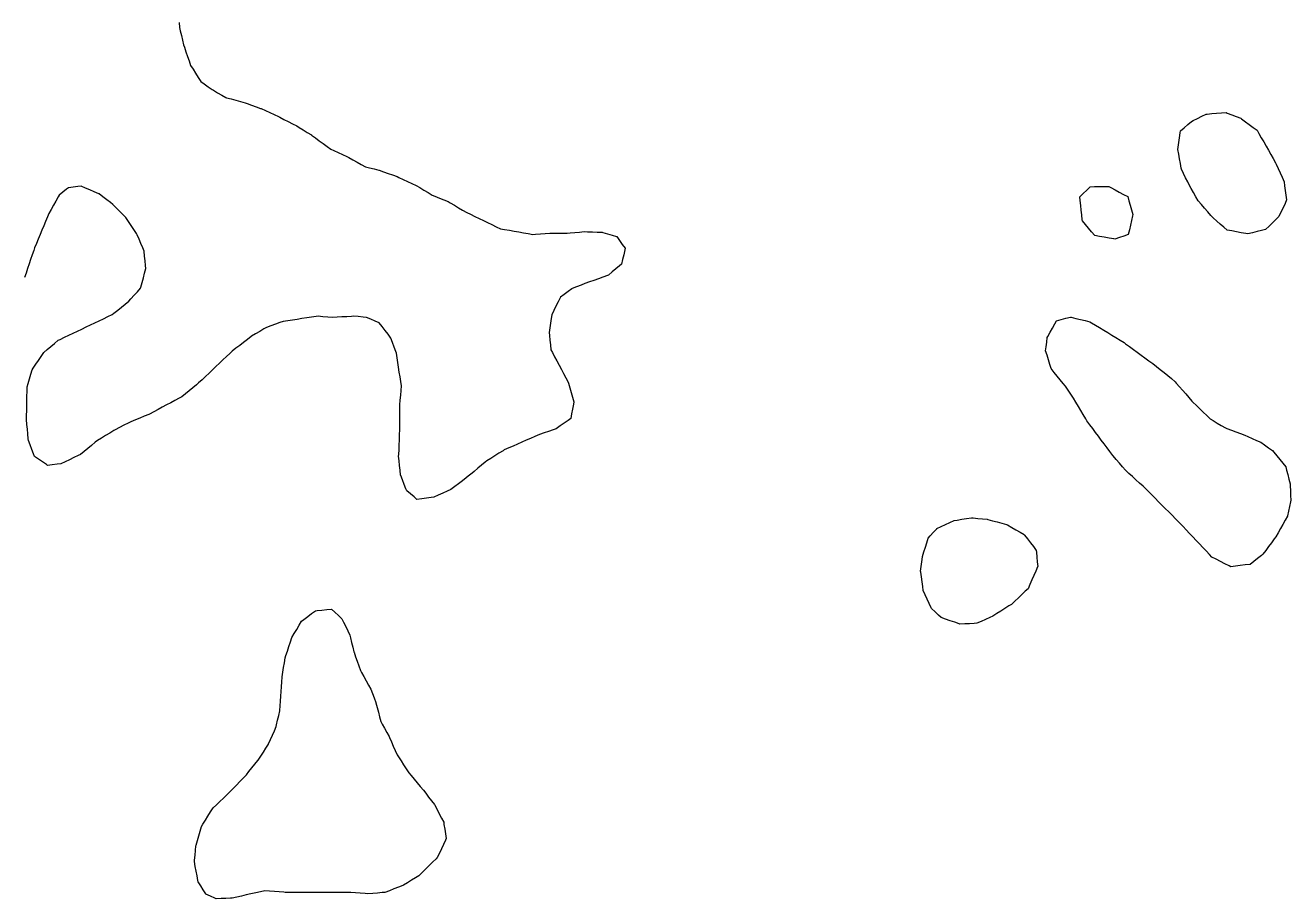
# Model space of a CAD drawing. Header units: millimetres. Extents: x 230 to 3347, y 514 to 5196.
# Drawn here: x 1375.1 to 1639.2, y 3931.7 to 4113.9 of the extents above; entities that cross this region are included whole.
import ezdxf

# ---------------------------------------------------------------- set-up
doc = ezdxf.new("R2010")
doc.units = ezdxf.units.MM
for name, color, linetype in [('ALL_HOLES', 1, 'Continuous'), ('OUTLINE_ISLAND_01_HOLE_263', 1, 'Continuous'), ('OUTLINE_ISLAND_01_HOLE_265', 1, 'Continuous'), ('OUTLINE_ISLAND_01_HOLE_270', 1, 'Continuous'), ('OUTLINE_ISLAND_01_HOLE_273', 1, 'Continuous'), ('OUTLINE_ISLAND_01_HOLE_275', 1, 'Continuous'), ('OUTLINE_ISLAND_01_HOLE_280', 1, 'Continuous')]:
    doc.layers.add(name, color=color, linetype=linetype)

msp = doc.modelspace()

# ---------------------------------------------------------------- linework, layer by layer
at = {"layer": 'ALL_HOLES'}
msp.add_lwpolyline([(1407.2339, 4114.4576), (1407.2383, 4113.4576), (1407.4178, 4112.7262), (1407.6562, 4111.755), (1407.8946, 4110.7839), (1408.133, 4109.8127), (1408.2994, 4109.319), (1408.6186, 4108.3713), (1408.9378, 4107.4236), (1409.257, 4106.4759), (1409.5763, 4105.5282), (1410.0937, 4104.7272), (1410.6363, 4103.8872), (1411.1789, 4103.0472), (1411.7215, 4102.2072), (1412.4531, 4101.6794), (1413.2641, 4101.0944), (1414.0752, 4100.5094), (1414.3483, 4100.3507), (1415.2129, 4099.8482), (1416.0774, 4099.3456), (1416.942, 4098.8431), (1417.1127, 4098.7963), (1418.0772, 4098.5321), (1419.0416, 4098.2679), (1420.0061, 4098.0036), (1420.9706, 4097.7394), (1421.3778, 4097.5901), (1422.3167, 4097.2459), (1423.2556, 4096.9017), (1424.1945, 4096.5575), (1424.281, 4096.5181), (1425.1912, 4096.1041), (1426.1015, 4095.69), (1427.0117, 4095.2759), (1427.922, 4094.8618), (1428.1768, 4094.731), (1429.0665, 4094.2745), (1429.9562, 4093.8179), (1430.8459, 4093.3614), (1431.7356, 4092.9048), (1432.241, 4092.5969), (1433.0951, 4092.0767), (1433.9491, 4091.5565), (1434.8031, 4091.0363), (1434.8325, 4091.0147), (1435.639, 4090.4236), (1436.4456, 4089.8324), (1437.2521, 4089.2412), (1438.0587, 4088.65), (1438.8652, 4088.0589), (1439.4509, 4087.7944), (1440.3623, 4087.3828), (1441.2736, 4086.9712), (1442.185, 4086.5597), (1442.5834, 4086.3379), (1443.4572, 4085.8514), (1444.3309, 4085.365), (1445.2047, 4084.8786), (1446.0784, 4084.3922), (1446.9047, 4084.1862), (1447.875, 4083.9442), (1448.8453, 4083.7022), (1448.9231, 4083.6746), (1449.8656, 4083.3406), (1450.8082, 4083.0065), (1451.7507, 4082.6724), (1452.6933, 4082.3384), (1453.053, 4082.1732), (1453.9617, 4081.7558), (1454.8705, 4081.3385), (1455.7792, 4080.9211), (1456.688, 4080.5038), (1457.4441, 4080.0391), (1458.2961, 4079.5155), (1459.1481, 4078.992), (1460.0001, 4078.4684), (1460.5826, 4078.2353), (1461.511, 4077.8637), (1462.4394, 4077.4921), (1463.3678, 4077.1205), (1463.786, 4076.8726), (1464.6461, 4076.3625), (1465.5063, 4075.8525), (1466.3664, 4075.3424), (1467.2266, 4074.8324), (1467.976, 4074.4738), (1468.878, 4074.0421), (1469.78, 4073.6104), (1470.6821, 4073.1788), (1471.5841, 4072.7471), (1472.4861, 4072.3154), (1473.3882, 4071.8838), (1474.2902, 4071.4521), (1475.1263, 4071.3078), (1476.1118, 4071.1377), (1477.0972, 4070.9676), (1478.0826, 4070.7975), (1479.0681, 4070.6274), (1480.0535, 4070.4574), (1481.0389, 4070.2873), (1481.5886, 4070.3232), (1482.5865, 4070.3885), (1483.5844, 4070.4537), (1484.5822, 4070.519), (1485.1547, 4070.523), (1486.1547, 4070.5301), (1487.1547, 4070.5371), (1488.1546, 4070.5442), (1488.7708, 4070.5975), (1489.767, 4070.6838), (1490.7633, 4070.77), (1491.7596, 4070.8563), (1492.4542, 4070.8344), (1493.4537, 4070.803), (1494.4532, 4070.7716), (1495.4527, 4070.7402), (1495.6344, 4070.6856), (1496.5922, 4070.3981), (1497.5499, 4070.1105), (1498.5077, 4069.823), (1498.5146, 4069.8133), (1499.0958, 4068.9995), (1499.677, 4068.1857), (1500.2582, 4067.372), (1500.1819, 4067.0197), (1499.9701, 4066.0424), (1499.7584, 4065.0651), (1499.5467, 4064.0877), (1499.1175, 4063.7245), (1498.3541, 4063.0785), (1497.5908, 4062.4325), (1496.8274, 4061.7865), (1496.5824, 4061.699), (1495.6407, 4061.3626), (1494.699, 4061.0261), (1493.7573, 4060.6897), (1492.8156, 4060.3533), (1491.8739, 4060.0168), (1491.0891, 4059.7044), (1490.16, 4059.3344), (1489.231, 4058.9645), (1489.1734, 4058.9222), (1488.3673, 4058.3305), (1487.5611, 4057.7388), (1486.755, 4057.1471), (1486.7179, 4057.0715), (1486.2774, 4056.1738), (1485.8369, 4055.276), (1485.3965, 4054.3783), (1484.956, 4053.4805), (1484.8457, 4052.7502), (1484.6963, 4051.7614), (1484.547, 4050.7726), (1484.3976, 4049.7838), (1484.4642, 4049.1933), (1484.5764, 4048.1996), (1484.6885, 4047.2059), (1484.8006, 4046.2122), (1485.0993, 4045.6451), (1485.5653, 4044.7603), (1486.0313, 4043.8755), (1486.4973, 4042.9907), (1486.9633, 4042.1059), (1487.4293, 4041.2211), (1487.8953, 4040.3364), (1488.3613, 4039.4516), (1488.437, 4039.1983), (1488.7237, 4038.2403), (1489.0103, 4037.2823), (1489.297, 4036.3242), (1489.5836, 4035.3662), (1489.4816, 4034.8232), (1489.297, 4033.8404), (1489.1124, 4032.8576), (1488.9278, 4031.8748), (1488.3592, 4031.4698), (1487.5446, 4030.8897), (1486.73, 4030.3097), (1485.9155, 4029.7296), (1485.2418, 4029.5), (1484.2952, 4029.1775), (1483.3487, 4028.8549), (1482.4021, 4028.5324), (1482.377, 4028.5214), (1481.4615, 4028.119), (1480.5461, 4027.7166), (1479.6306, 4027.3143), (1478.7151, 4026.9119), (1477.7996, 4026.5095), (1476.8841, 4026.1072), (1475.9687, 4025.7048), (1475.0532, 4025.3024), (1474.7862, 4025.1336), (1473.941, 4024.5991), (1473.0958, 4024.0647), (1472.2506, 4023.5302), (1471.4055, 4022.9957), (1471.0964, 4022.7396), (1470.3266, 4022.1014), (1469.5567, 4021.4632), (1468.7868, 4020.825), (1468.0169, 4020.1869), (1467.8883, 4020.0875), (1467.0968, 4019.4763), (1466.3054, 4018.865), (1465.5139, 4018.2538), (1464.7225, 4017.6426), (1463.931, 4017.0313), (1463.1161, 4016.671), (1462.2015, 4016.2666), (1461.2869, 4015.8622), (1460.3724, 4015.4578), (1459.8049, 4015.3809), (1458.8139, 4015.2465), (1457.823, 4015.1122), (1456.8321, 4014.9778), (1456.229, 4015.4852), (1455.4638, 4016.129), (1454.6986, 4016.7728), (1454.5365, 4017.1827), (1454.1687, 4018.1126), (1453.8009, 4019.0425), (1453.4331, 4019.9724), (1453.4246, 4020.052), (1453.3179, 4021.0463), (1453.2112, 4022.0406), (1453.1045, 4023.0349), (1452.9979, 4024.0292), (1453.0189, 4024.3624), (1453.082, 4025.3604), (1453.1451, 4026.3584), (1453.2083, 4027.3564), (1453.2092, 4027.4924), (1453.2161, 4028.4924), (1453.223, 4029.4924), (1453.2299, 4030.4923), (1453.2367, 4031.4923), (1453.2436, 4032.4923), (1453.2505, 4033.4923), (1453.2574, 4034.4922), (1453.2747, 4034.7103), (1453.3537, 4035.7072), (1453.4327, 4036.7041), (1453.5117, 4037.701), (1453.5906, 4038.6978), (1453.4525, 4039.584), (1453.2986, 4040.5721), (1453.1446, 4041.5602), (1452.9906, 4042.5482), (1452.8367, 4043.5363), (1452.6827, 4044.5244), (1452.5287, 4045.5125), (1452.423, 4045.807), (1452.0852, 4046.7482), (1451.7474, 4047.6894), (1451.4095, 4048.6306), (1451.396, 4048.6483), (1450.7866, 4049.4412), (1450.1773, 4050.2341), (1449.568, 4051.0271), (1448.9587, 4051.82), (1448.1355, 4052.1748), (1447.2172, 4052.5707), (1446.2989, 4052.9665), (1445.5832, 4053.0274), (1444.5868, 4053.1122), (1443.5904, 4053.197), (1443.1671, 4053.1696), (1442.1692, 4053.1051), (1441.1713, 4053.0406), (1440.1734, 4052.9761), (1439.1755, 4052.9116), (1438.2018, 4053.0033), (1437.2062, 4053.097), (1436.2106, 4053.1908), (1435.8021, 4053.1309), (1434.8127, 4052.9858), (1433.8233, 4052.8406), (1432.8339, 4052.6955), (1431.8445, 4052.5504), (1430.8551, 4052.4053), (1429.8657, 4052.2601), (1428.8762, 4052.115), (1428.2257, 4051.8793), (1427.2855, 4051.5386), (1426.3453, 4051.1979), (1425.4052, 4050.8572), (1424.8759, 4050.5421), (1424.0166, 4050.0307), (1423.1573, 4049.5192), (1422.2979, 4049.0078), (1422.226, 4048.9523), (1421.4339, 4048.3419), (1420.6418, 4047.7315), (1419.8497, 4047.1211), (1419.0576, 4046.5107), (1418.2655, 4045.9003), (1417.7922, 4045.4528), (1417.0655, 4044.7657), (1416.3389, 4044.0787), (1415.6123, 4043.3917), (1414.8857, 4042.7046), (1414.1591, 4042.0176), (1413.4325, 4041.3305), (1412.7059, 4040.6435), (1411.9792, 4039.9564), (1411.2526, 4039.2694), (1410.8178, 4038.9125), (1410.0448, 4038.2781), (1409.2719, 4037.6436), (1408.4989, 4037.0092), (1407.7259, 4036.3747), (1407.2079, 4036.0967), (1406.3268, 4035.6239), (1405.4456, 4035.151), (1404.5645, 4034.6781), (1403.6834, 4034.2053), (1402.8022, 4033.7324), (1401.9211, 4033.2595), (1401.04, 4032.7867), (1400.836, 4032.7038), (1399.9096, 4032.3274), (1398.9831, 4031.951), (1398.0567, 4031.5745), (1397.1302, 4031.1981), (1396.5336, 4030.8911), (1395.6444, 4030.4336), (1394.7552, 4029.9761), (1393.866, 4029.5186), (1393.5568, 4029.3317), (1392.7011, 4028.8144), (1391.8453, 4028.297), (1390.9895, 4027.7797), (1390.1337, 4027.2623), (1389.6915, 4026.8937), (1388.9234, 4026.2534), (1388.1552, 4025.6131), (1387.3871, 4024.9728), (1386.619, 4024.3325), (1386.1564, 4024.1151), (1385.2514, 4023.6896), (1384.3465, 4023.2642), (1383.4415, 4022.8388), (1382.5365, 4022.4133), (1381.7149, 4022.3176), (1380.7216, 4022.2019), (1379.7283, 4022.0862), (1379.4912, 4022.249), (1378.6669, 4022.8152), (1377.8426, 4023.3813), (1377.0183, 4023.9475), (1376.8101, 4024.4849), (1376.4488, 4025.4174), (1376.0874, 4026.3498), (1375.7261, 4027.2823), (1375.6943, 4027.6369), (1375.6049, 4028.6329), (1375.5155, 4029.6289), (1375.4261, 4030.6249), (1375.3367, 4031.6209), (1375.3558, 4032.4952), (1375.3776, 4033.4949), (1375.3994, 4034.4947), (1375.4213, 4035.4945), (1375.4431, 4036.4942), (1375.4649, 4037.494), (1375.4868, 4038.4937), (1375.6758, 4039.1605), (1375.9486, 4040.1225), (1376.2214, 4041.0846), (1376.4942, 4042.0467), (1376.6985, 4042.3412), (1377.2687, 4043.1628), (1377.8388, 4043.9843), (1378.4089, 4044.8059), (1378.979, 4045.6275), (1379.6827, 4046.2307), (1380.442, 4046.8815), (1381.2012, 4047.5323), (1381.9605, 4048.1831), (1382.3642, 4048.3757), (1383.2668, 4048.8061), (1384.1695, 4049.2365), (1385.0721, 4049.667), (1385.9747, 4050.0974), (1386.8773, 4050.5279), (1387.7799, 4050.9583), (1388.6826, 4051.3887), (1389.5852, 4051.8192), (1390.4878, 4052.2496), (1391.3904, 4052.6801), (1392.293, 4053.1105), (1393.1956, 4053.5409), (1393.5959, 4053.8639), (1394.3742, 4054.4919), (1395.1524, 4055.1198), (1395.9307, 4055.7477), (1396.7089, 4056.3757), (1397.1369, 4056.8441), (1397.8113, 4057.5825), (1398.4858, 4058.3208), (1399.1602, 4059.0591), (1399.2195, 4059.2795), (1399.4793, 4060.2451), (1399.7391, 4061.2108), (1399.9989, 4062.1765), (1400.2586, 4063.1421), (1400.1916, 4063.7762), (1400.0865, 4064.7706), (1399.9814, 4065.7651), (1399.8762, 4066.7595), (1399.5936, 4067.4421), (1399.2111, 4068.366), (1398.8285, 4069.2899), (1398.446, 4070.2139), (1398.2928, 4070.4437), (1397.7383, 4071.2759), (1397.1838, 4072.1081), (1396.6292, 4072.9403), (1396.0747, 4073.7724), (1395.4858, 4074.3703), (1394.784, 4075.0826), (1394.0822, 4075.795), (1393.3804, 4076.5074), (1392.8702, 4076.8993), (1392.0773, 4077.5086), (1391.2843, 4078.1179), (1390.4914, 4078.7272), (1390.4076, 4078.7627), (1389.4869, 4079.153), (1388.5662, 4079.5433), (1387.6455, 4079.9336), (1386.7248, 4080.3239), (1386.0698, 4080.2473), (1385.0766, 4080.131), (1384.0834, 4080.0147), (1383.7179, 4079.7209), (1382.9385, 4079.0944), (1382.1591, 4078.4679), (1381.9513, 4078.1011), (1381.4584, 4077.231), (1380.9656, 4076.3609), (1380.4727, 4075.4908), (1379.9798, 4074.6207), (1379.6902, 4073.9203), (1379.3082, 4072.9961), (1378.9261, 4072.072), (1378.544, 4071.1479), (1378.162, 4070.2237), (1377.7799, 4069.2996), (1377.3978, 4068.3755), (1377.0158, 4067.4513), (1376.8452, 4066.9468), (1376.5251, 4065.9994), (1376.2049, 4065.0521), (1375.8848, 4064.1047), (1375.5646, 4063.1573), (1375.2444, 4062.21), (1374.9243, 4061.2626)], dxfattribs=at)
for points in [[(1616.1922, 4091.8787), (1616.9447, 4092.5372), (1617.6973, 4093.1957), (1618.4499, 4093.8542), (1618.8337, 4094.0454), (1619.7288, 4094.4913), (1620.6239, 4094.9372), (1621.5189, 4095.3831), (1621.7139, 4095.3974), (1622.7112, 4095.4701), (1623.7086, 4095.5428), (1624.7059, 4095.6156), (1625.7033, 4095.6883), (1625.9485, 4095.5931), (1626.8809, 4095.2315), (1627.8132, 4094.8698), (1628.7455, 4094.5082), (1628.9322, 4094.3707), (1629.7375, 4093.7779), (1630.5428, 4093.185), (1631.3481, 4092.5921), (1632.1534, 4091.9993), (1632.5485, 4091.3076), (1633.0445, 4090.4393), (1633.5406, 4089.571), (1634.0366, 4088.7027), (1634.5327, 4087.8344), (1635.0287, 4086.9662), (1635.5248, 4086.0979), (1636.0208, 4085.2296), (1636.1597, 4084.9198), (1636.569, 4084.0073), (1636.9783, 4083.0949), (1637.3875, 4082.1825), (1637.7968, 4081.2701), (1637.9153, 4080.4332), (1638.0555, 4079.4431), (1638.1958, 4078.453), (1638.336, 4077.4629), (1637.9987, 4076.7366), (1637.5775, 4075.8296), (1637.1563, 4074.9227), (1636.7351, 4074.0157), (1636.1015, 4073.4059), (1635.381, 4072.7125), (1634.6606, 4072.019), (1633.9401, 4071.3256), (1633.1213, 4071.1138), (1632.1531, 4070.8635), (1631.185, 4070.6131), (1630.2168, 4070.3627), (1629.8304, 4070.437), (1628.8484, 4070.6259), (1627.8664, 4070.8147), (1626.8844, 4071.0036), (1625.9024, 4071.1924), (1625.2489, 4071.7537), (1624.4903, 4072.4053), (1623.7317, 4073.0569), (1622.9732, 4073.7085), (1622.5168, 4074.2346), (1621.8615, 4074.99), (1621.2062, 4075.7454), (1620.5509, 4076.5007), (1619.8956, 4077.2561), (1619.4093, 4078.1155), (1618.9167, 4078.9858), (1618.4242, 4079.8561), (1617.9317, 4080.7263), (1617.6969, 4081.2099), (1617.2603, 4082.1095), (1616.8236, 4083.0091), (1616.3869, 4083.9087), (1616.3556, 4084.0751), (1616.1709, 4085.0579), (1615.9862, 4086.0407), (1615.8015, 4087.0235), (1615.6167, 4088.0063), (1615.687, 4088.4791), (1615.834, 4089.4683), (1615.981, 4090.4574), (1616.128, 4091.4465)], [(1595.1961, 4078.1055), (1595.9032, 4078.8126), (1596.6103, 4079.5196), (1597.3175, 4080.2267), (1598.2293, 4080.2395), (1599.2292, 4080.2536), (1600.2291, 4080.2677), (1601.229, 4080.2817), (1601.6536, 4080.0533), (1602.5342, 4079.5795), (1603.4149, 4079.1058), (1604.2955, 4078.632), (1605.1762, 4078.1582), (1605.4223, 4077.3043), (1605.6992, 4076.3434), (1605.9761, 4075.3825), (1606.253, 4074.4216), (1606.1877, 4074.1405), (1605.9613, 4073.1665), (1605.7348, 4072.1924), (1605.5084, 4071.2184), (1605.282, 4070.2444), (1604.3684, 4069.9318), (1603.4222, 4069.6082), (1602.476, 4069.2845), (1602.2504, 4069.3255), (1601.2665, 4069.5043), (1600.2826, 4069.6832), (1599.2988, 4069.862), (1598.3149, 4070.0409), (1598.2829, 4070.0788), (1597.6381, 4070.8431), (1596.9934, 4071.6075), (1596.3486, 4072.3719), (1595.7038, 4073.1362), (1595.6822, 4073.3477), (1595.5805, 4074.3425), (1595.4789, 4075.3373), (1595.3773, 4076.3322), (1595.2756, 4077.327)], [(1590.325, 4052.2382), (1591.2898, 4052.5012), (1592.2546, 4052.7643), (1593.2193, 4053.0274), (1593.3843, 4052.9876), (1594.3564, 4052.7531), (1595.3285, 4052.5186), (1596.3006, 4052.2841), (1597.2727, 4052.0495), (1597.5899, 4051.8558), (1598.4432, 4051.3345), (1599.2966, 4050.8132), (1600.15, 4050.2919), (1601.0034, 4049.7706), (1601.8567, 4049.2493), (1602.7101, 4048.728), (1603.5635, 4048.2067), (1604.4169, 4047.6854), (1604.7312, 4047.4562), (1605.5392, 4046.8669), (1606.3471, 4046.2777), (1607.1551, 4045.6884), (1607.963, 4045.0991), (1608.771, 4044.5099), (1609.5789, 4043.9206), (1610.3868, 4043.3314), (1611.1948, 4042.7421), (1611.2041, 4042.7344), (1611.9723, 4042.0941), (1612.7404, 4041.4538), (1613.5085, 4040.8135), (1614.2767, 4040.1733), (1615.0448, 4039.533), (1615.2951, 4039.2457), (1615.9519, 4038.4916), (1616.6087, 4037.7376), (1617.2654, 4036.9835), (1617.9222, 4036.2294), (1618.579, 4035.4753), (1618.7843, 4035.2752), (1619.5001, 4034.577), (1620.216, 4033.8787), (1620.9319, 4033.1805), (1621.6478, 4032.4823), (1622.3637, 4031.7841), (1622.9697, 4031.424), (1623.8293, 4030.9131), (1624.689, 4030.4022), (1625.5487, 4029.8914), (1625.8816, 4029.7653), (1626.8168, 4029.4111), (1627.7519, 4029.057), (1628.6871, 4028.7028), (1629.6223, 4028.3487), (1630.2022, 4028.0948), (1631.1183, 4027.6939), (1632.0344, 4027.2929), (1632.9504, 4026.8919), (1633.7343, 4026.3414), (1634.5526, 4025.7666), (1635.371, 4025.1919), (1635.6363, 4024.8645), (1636.2661, 4024.0877), (1636.8958, 4023.3109), (1637.5256, 4022.5341), (1638.1553, 4021.7573), (1638.3202, 4021.1092), (1638.5668, 4020.1401), (1638.8134, 4019.171), (1639.06, 4018.2019), (1639.0746, 4017.7853), (1639.1097, 4016.7859), (1639.1449, 4015.7865), (1639.18, 4014.7872), (1639.1187, 4014.4711), (1638.9282, 4013.4895), (1638.7377, 4012.5078), (1638.5472, 4011.5261), (1638.5284, 4011.4927), (1638.0383, 4010.621), (1637.5483, 4009.7493), (1637.0582, 4008.8777), (1636.5681, 4008.006), (1636.078, 4007.1343), (1635.7637, 4006.716), (1635.163, 4005.9165), (1634.5623, 4005.117), (1633.9615, 4004.3176), (1633.3608, 4003.5181), (1633.0616, 4003.2821), (1632.2764, 4002.6628), (1631.4913, 4002.0434), (1630.7062, 4001.4241), (1630.65, 4001.417), (1629.658, 4001.2911), (1628.6659, 4001.1652), (1627.6739, 4001.0393), (1626.6818, 4000.9134), (1626.312, 4001.1034), (1625.4225, 4001.5604), (1624.533, 4002.0174), (1623.6435, 4002.4744), (1622.7541, 4002.9313), (1622.2054, 4003.5116), (1621.5184, 4004.2383), (1620.8313, 4004.9649), (1620.1443, 4005.6915), (1619.4573, 4006.4181), (1618.7702, 4007.1448), (1618.0832, 4007.8714), (1617.3962, 4008.598), (1616.7091, 4009.3246), (1616.0221, 4010.0513), (1615.8318, 4010.2423), (1615.126, 4010.9508), (1614.4203, 4011.6592), (1613.7145, 4012.3677), (1613.0088, 4013.0761), (1612.303, 4013.7846), (1611.5973, 4014.493), (1610.8915, 4015.2015), (1610.1858, 4015.9099), (1609.48, 4016.6184), (1608.7743, 4017.3269), (1608.3601, 4017.7077), (1607.6241, 4018.3847), (1606.8881, 4019.0616), (1606.1521, 4019.7386), (1605.416, 4020.4156), (1604.68, 4021.0925), (1604.0961, 4021.7701), (1603.4433, 4022.5277), (1602.7906, 4023.2852), (1602.1378, 4024.0428), (1602.0517, 4024.1578), (1601.4525, 4024.9584), (1600.8532, 4025.759), (1600.254, 4026.5595), (1599.6547, 4027.3601), (1599.0555, 4028.1607), (1598.4563, 4028.9613), (1597.857, 4029.7618), (1597.2578, 4030.5624), (1596.6586, 4031.363), (1596.3939, 4031.8125), (1595.8865, 4032.6742), (1595.3792, 4033.536), (1594.8718, 4034.3977), (1594.3645, 4035.2594), (1593.8189, 4036.0781), (1593.2644, 4036.9103), (1592.7099, 4037.7424), (1592.1553, 4038.5746), (1591.7001, 4039.1431), (1591.0749, 4039.9236), (1590.4498, 4040.7042), (1589.8247, 4041.4847), (1589.1996, 4042.2652), (1588.9255, 4043.1428), (1588.6275, 4044.0973), (1588.3294, 4045.0518), (1588.0313, 4046.0064), (1588.1319, 4046.8062), (1588.2568, 4047.7984), (1588.3817, 4048.7906), (1588.4964, 4048.9942), (1588.9875, 4049.8653), (1589.4785, 4050.7365), (1589.9696, 4051.6076)], [(1561.9383, 4000), (1562.0677, 4000.9916), (1562.1971, 4001.9832), (1562.3264, 4002.9748), (1562.3567, 4003.0743), (1562.6476, 4004.0311), (1562.9385, 4004.9878), (1563.2294, 4005.9446), (1563.5203, 4006.9013), (1563.9691, 4007.3911), (1564.6446, 4008.1283), (1565.3202, 4008.8656), (1565.3554, 4008.8822), (1566.2604, 4009.3076), (1567.1653, 4009.733), (1568.0703, 4010.1585), (1568.9753, 4010.5839), (1569.5771, 4010.6795), (1570.5647, 4010.8364), (1571.5523, 4010.9934), (1572.5399, 4011.1503), (1572.8778, 4011.118), (1573.8732, 4011.0226), (1574.8687, 4010.9273), (1575.8641, 4010.832), (1576, 4010.7958), (1576.9663, 4010.5382), (1577.9326, 4010.2807), (1578.8988, 4010.0231), (1579.8651, 4009.7656), (1580.0879, 4009.6372), (1580.9544, 4009.1379), (1581.8208, 4008.6386), (1582.6872, 4008.1393), (1583.5537, 4007.6401), (1583.6537, 4007.5102), (1584.2637, 4006.7179), (1584.8738, 4005.9255), (1585.4839, 4005.1332), (1586.094, 4004.3409), (1586.1275, 4003.9451), (1586.212, 4002.9487), (1586.2964, 4001.9523), (1586.3808, 4000.9558), (1586.3645, 4000.9185), (1585.9646, 4000.0019), (1585.5647, 3999.0854), (1585.1647, 3998.1688), (1584.7648, 3997.2523), (1584.3649, 3996.3357), (1583.7947, 3995.7992), (1583.0664, 3995.114), (1582.338, 3994.4287), (1581.6097, 3993.7435), (1580.8814, 3993.0583), (1580.3827, 3992.7428), (1579.5375, 3992.2082), (1578.6924, 3991.6736), (1577.8473, 3991.1391), (1577.0022, 3990.6045), (1576.3938, 3990.3346), (1575.4797, 3989.929), (1574.5656, 3989.5235), (1573.6516, 3989.1179), (1573.1546, 3989.0945), (1572.1557, 3989.0474), (1571.1568, 3989.0003), (1570.1579, 3988.9533), (1569.9974, 3989.0097), (1569.054, 3989.3413), (1568.1106, 3989.673), (1567.1672, 3990.0047), (1566.2238, 3990.3363), (1565.6907, 3990.8357), (1564.9609, 3991.5194), (1564.2311, 3992.2031), (1564.1649, 3992.3486), (1563.751, 3993.2589), (1563.337, 3994.1692), (1562.9231, 3995.0795), (1562.5092, 3995.9898), (1562.391, 3996.82), (1562.2501, 3997.81), (1562.1091, 3998.8), (1561.9682, 3999.79)], [(1438.9854, 3992.1054), (1439.7182, 3991.425), (1440.451, 3990.7445), (1441.1838, 3990.0641), (1441.5247, 3989.3503), (1441.9557, 3988.4479), (1442.3867, 3987.5455), (1442.8177, 3986.6432), (1442.9446, 3986.1201), (1443.1805, 3985.1483), (1443.4164, 3984.1766), (1443.6523, 3983.2048), (1443.697, 3983.0784), (1444.031, 3982.1358), (1444.365, 3981.1933), (1444.6991, 3980.2507), (1445.0331, 3979.3081), (1445.2722, 3978.87), (1445.7513, 3977.9922), (1446.2303, 3977.1144), (1446.7094, 3976.2366), (1447.1884, 3975.3588), (1447.5258, 3974.4786), (1447.8838, 3973.5448), (1448.2417, 3972.6111), (1448.2703, 3972.5034), (1448.5271, 3971.537), (1448.784, 3970.5705), (1449.0408, 3969.6041), (1449.2976, 3968.6376), (1449.5848, 3968.1072), (1450.0609, 3967.2278), (1450.537, 3966.3485), (1451.0131, 3965.4691), (1451.0768, 3965.327), (1451.4858, 3964.4145), (1451.8948, 3963.502), (1452.3038, 3962.5894), (1452.7128, 3961.6769), (1452.9699, 3961.2755), (1453.5093, 3960.4335), (1454.0487, 3959.5914), (1454.5882, 3958.7494), (1455.1276, 3957.9073), (1455.592, 3957.3568), (1456.2368, 3956.5925), (1456.8816, 3955.8281), (1457.5264, 3955.0638), (1458.1712, 3954.2994), (1458.6559, 3953.6662), (1459.2637, 3952.8721), (1459.8715, 3952.078), (1460.4793, 3951.2838), (1460.5537, 3951.1414), (1461.0165, 3950.2549), (1461.4793, 3949.3685), (1461.9422, 3948.482), (1462.405, 3947.5956), (1462.4682, 3947.1708), (1462.6153, 3946.1817), (1462.7625, 3945.1926), (1462.9096, 3944.2035), (1462.7615, 3943.884), (1462.3409, 3942.9768), (1461.9203, 3942.0696), (1461.4996, 3941.1623), (1461.079, 3940.2551), (1460.8037, 3939.9824), (1460.0932, 3939.2787), (1459.3827, 3938.575), (1458.6722, 3937.8714), (1457.9617, 3937.1677), (1457.2512, 3936.464), (1456.5512, 3936.0295), (1455.7016, 3935.5021), (1454.8519, 3934.9747), (1454.0023, 3934.4474), (1453.8813, 3934.401), (1452.9475, 3934.0432), (1452.0137, 3933.6854), (1451.0799, 3933.3276), (1450.1461, 3932.9698), (1449.5877, 3932.9237), (1448.5911, 3932.8414), (1447.5945, 3932.7591), (1446.5979, 3932.6768), (1445.9909, 3932.7239), (1444.9939, 3932.8013), (1443.9969, 3932.8786), (1442.9999, 3932.9559), (1442.3199, 3932.9571), (1441.3199, 3932.9588), (1440.3199, 3932.9605), (1439.3199, 3932.9622), (1438.3199, 3932.9639), (1437.3199, 3932.9656), (1436.3199, 3932.9674), (1435.32, 3932.9691), (1434.32, 3932.9708), (1433.32, 3932.9725), (1432.32, 3932.9742), (1431.32, 3932.9759), (1430.32, 3932.9777), (1429.32, 3932.9794), (1429.0692, 3932.9991), (1428.0723, 3933.0778), (1427.0754, 3933.1564), (1426.0785, 3933.2351), (1425.0816, 3933.3137), (1424.1429, 3933.1018), (1423.1674, 3932.8816), (1422.1919, 3932.6614), (1421.2165, 3932.4412), (1420.241, 3932.221), (1419.2656, 3932.0009), (1418.2901, 3931.7807), (1417.943, 3931.7682), (1416.9436, 3931.7322), (1415.9443, 3931.6963), (1414.9449, 3931.6604), (1414.6256, 3931.8008), (1413.7102, 3932.2033), (1412.7948, 3932.6059), (1412.7581, 3932.6643), (1412.2264, 3933.5112), (1411.6947, 3934.3582), (1411.163, 3935.2051), (1411.1163, 3935.4556), (1410.9331, 3936.4387), (1410.7499, 3937.4218), (1410.5667, 3938.4048), (1410.3836, 3939.3879), (1410.4148, 3939.7279), (1410.5062, 3940.7237), (1410.5976, 3941.7195), (1410.689, 3942.7153), (1410.7301, 3942.8586), (1411.0055, 3943.8199), (1411.281, 3944.7812), (1411.5565, 3945.7425), (1411.832, 3946.7039), (1412.1507, 3947.2104), (1412.6832, 3948.0568), (1413.2157, 3948.9033), (1413.7482, 3949.7497), (1414.2807, 3950.5961), (1414.9851, 3951.2701), (1415.7076, 3951.9614), (1416.4302, 3952.6527), (1417.1527, 3953.3441), (1417.8752, 3954.0354), (1418.4569, 3954.6443), (1419.1476, 3955.3675), (1419.8383, 3956.0906), (1420.529, 3956.8137), (1421.2198, 3957.5368), (1421.7335, 3958.1673), (1422.3652, 3958.9425), (1422.9969, 3959.7177), (1423.6286, 3960.4929), (1423.6771, 3960.5673), (1424.2231, 3961.4051), (1424.7691, 3962.2429), (1425.3151, 3963.0807), (1425.8611, 3963.9184), (1425.8751, 3963.951), (1426.2713, 3964.8692), (1426.6674, 3965.7873), (1427.0635, 3966.7055), (1427.4597, 3967.6237), (1427.5291, 3967.9294), (1427.7504, 3968.9046), (1427.9718, 3969.8798), (1428.1932, 3970.855), (1428.1966, 3970.905), (1428.2649, 3971.9027), (1428.3332, 3972.9004), (1428.4015, 3973.898), (1428.4698, 3974.8957), (1428.5381, 3975.8933), (1428.6063, 3976.891), (1428.6746, 3977.8887), (1428.6828, 3977.9384), (1428.8453, 3978.9251), (1429.0077, 3979.9118), (1429.1702, 3980.8986), (1429.3326, 3981.8853), (1429.4931, 3982.3752), (1429.8045, 3983.3255), (1430.1159, 3984.2758), (1430.4272, 3985.2261), (1430.7386, 3986.1764), (1431.2183, 3986.9932), (1431.7248, 3987.8554), (1432.2313, 3988.7177), (1432.7377, 3989.58), (1433.2218, 3989.9403), (1434.0239, 3990.5375), (1434.826, 3991.1346), (1435.6282, 3991.7318), (1436.0002, 3991.7732), (1436.9941, 3991.8838), (1437.9879, 3991.9944), (1438.9818, 3992.105)]]:
    msp.add_lwpolyline(points, close=True, dxfattribs=at)
at = {"layer": 'OUTLINE_ISLAND_01_HOLE_263'}
msp.add_lwpolyline([(1438.9854, 3992.1054), (1439.7182, 3991.425), (1440.451, 3990.7445), (1441.1838, 3990.0641), (1441.5247, 3989.3503), (1441.9557, 3988.4479), (1442.3867, 3987.5455), (1442.8177, 3986.6432), (1442.9446, 3986.1201), (1443.1805, 3985.1483), (1443.4164, 3984.1766), (1443.6523, 3983.2048), (1443.697, 3983.0784), (1444.031, 3982.1358), (1444.365, 3981.1933), (1444.6991, 3980.2507), (1445.0331, 3979.3081), (1445.2722, 3978.87), (1445.7513, 3977.9922), (1446.2303, 3977.1144), (1446.7094, 3976.2366), (1447.1884, 3975.3588), (1447.5258, 3974.4786), (1447.8838, 3973.5448), (1448.2417, 3972.6111), (1448.2703, 3972.5034), (1448.5271, 3971.537), (1448.784, 3970.5705), (1449.0408, 3969.6041), (1449.2976, 3968.6376), (1449.5848, 3968.1072), (1450.0609, 3967.2278), (1450.537, 3966.3485), (1451.0131, 3965.4691), (1451.0768, 3965.327), (1451.4858, 3964.4145), (1451.8948, 3963.502), (1452.3038, 3962.5894), (1452.7128, 3961.6769), (1452.9699, 3961.2755), (1453.5093, 3960.4335), (1454.0487, 3959.5914), (1454.5882, 3958.7494), (1455.1276, 3957.9073), (1455.592, 3957.3568), (1456.2368, 3956.5925), (1456.8816, 3955.8281), (1457.5264, 3955.0638), (1458.1712, 3954.2994), (1458.6559, 3953.6662), (1459.2637, 3952.8721), (1459.8715, 3952.078), (1460.4793, 3951.2838), (1460.5537, 3951.1414), (1461.0165, 3950.2549), (1461.4793, 3949.3685), (1461.9422, 3948.482), (1462.405, 3947.5956), (1462.4682, 3947.1708), (1462.6153, 3946.1817), (1462.7625, 3945.1926), (1462.9096, 3944.2035), (1462.7615, 3943.884), (1462.3409, 3942.9768), (1461.9203, 3942.0696), (1461.4996, 3941.1623), (1461.079, 3940.2551), (1460.8037, 3939.9824), (1460.0932, 3939.2787), (1459.3827, 3938.575), (1458.6722, 3937.8714), (1457.9617, 3937.1677), (1457.2512, 3936.464), (1456.5512, 3936.0295), (1455.7016, 3935.5021), (1454.8519, 3934.9747), (1454.0023, 3934.4474), (1453.8813, 3934.401), (1452.9475, 3934.0432), (1452.0137, 3933.6854), (1451.0799, 3933.3276), (1450.1461, 3932.9698), (1449.5877, 3932.9237), (1448.5911, 3932.8414), (1447.5945, 3932.7591), (1446.5979, 3932.6768), (1445.9909, 3932.7239), (1444.9939, 3932.8013), (1443.9969, 3932.8786), (1442.9999, 3932.9559), (1442.3199, 3932.9571), (1441.3199, 3932.9588), (1440.3199, 3932.9605), (1439.3199, 3932.9622), (1438.3199, 3932.9639), (1437.3199, 3932.9656), (1436.3199, 3932.9674), (1435.32, 3932.9691), (1434.32, 3932.9708), (1433.32, 3932.9725), (1432.32, 3932.9742), (1431.32, 3932.9759), (1430.32, 3932.9777), (1429.32, 3932.9794), (1429.0692, 3932.9991), (1428.0723, 3933.0778), (1427.0754, 3933.1564), (1426.0785, 3933.2351), (1425.0816, 3933.3137), (1424.1429, 3933.1018), (1423.1674, 3932.8816), (1422.1919, 3932.6614), (1421.2165, 3932.4412), (1420.241, 3932.221), (1419.2656, 3932.0009), (1418.2901, 3931.7807), (1417.943, 3931.7682), (1416.9436, 3931.7322), (1415.9443, 3931.6963), (1414.9449, 3931.6604), (1414.6256, 3931.8008), (1413.7102, 3932.2033), (1412.7948, 3932.6059), (1412.7581, 3932.6643), (1412.2264, 3933.5112), (1411.6947, 3934.3582), (1411.163, 3935.2051), (1411.1163, 3935.4556), (1410.9331, 3936.4387), (1410.7499, 3937.4218), (1410.5667, 3938.4048), (1410.3836, 3939.3879), (1410.4148, 3939.7279), (1410.5062, 3940.7237), (1410.5976, 3941.7195), (1410.689, 3942.7153), (1410.7301, 3942.8586), (1411.0055, 3943.8199), (1411.281, 3944.7812), (1411.5565, 3945.7425), (1411.832, 3946.7039), (1412.1507, 3947.2104), (1412.6832, 3948.0568), (1413.2157, 3948.9033), (1413.7482, 3949.7497), (1414.2807, 3950.5961), (1414.9851, 3951.2701), (1415.7076, 3951.9614), (1416.4302, 3952.6527), (1417.1527, 3953.3441), (1417.8752, 3954.0354), (1418.4569, 3954.6443), (1419.1476, 3955.3675), (1419.8383, 3956.0906), (1420.529, 3956.8137), (1421.2198, 3957.5368), (1421.7335, 3958.1673), (1422.3652, 3958.9425), (1422.9969, 3959.7177), (1423.6286, 3960.4929), (1423.6771, 3960.5673), (1424.2231, 3961.4051), (1424.7691, 3962.2429), (1425.3151, 3963.0807), (1425.8611, 3963.9184), (1425.8751, 3963.951), (1426.2713, 3964.8692), (1426.6674, 3965.7873), (1427.0635, 3966.7055), (1427.4597, 3967.6237), (1427.5291, 3967.9294), (1427.7504, 3968.9046), (1427.9718, 3969.8798), (1428.1932, 3970.855), (1428.1966, 3970.905), (1428.2649, 3971.9027), (1428.3332, 3972.9004), (1428.4015, 3973.898), (1428.4698, 3974.8957), (1428.5381, 3975.8933), (1428.6063, 3976.891), (1428.6746, 3977.8887), (1428.6828, 3977.9384), (1428.8453, 3978.9251), (1429.0077, 3979.9118), (1429.1702, 3980.8986), (1429.3326, 3981.8853), (1429.4931, 3982.3752), (1429.8045, 3983.3255), (1430.1159, 3984.2758), (1430.4272, 3985.2261), (1430.7386, 3986.1764), (1431.2183, 3986.9932), (1431.7248, 3987.8554), (1432.2313, 3988.7177), (1432.7377, 3989.58), (1433.2218, 3989.9403), (1434.0239, 3990.5375), (1434.826, 3991.1346), (1435.6282, 3991.7318), (1436.0002, 3991.7732), (1436.9941, 3991.8838), (1437.9879, 3991.9944), (1438.9818, 3992.105)], close=True, dxfattribs=at)
at = {"layer": 'OUTLINE_ISLAND_01_HOLE_265'}
msp.add_lwpolyline([(1561.9383, 4000), (1562.0677, 4000.9916), (1562.1971, 4001.9832), (1562.3264, 4002.9748), (1562.3567, 4003.0743), (1562.6476, 4004.0311), (1562.9385, 4004.9878), (1563.2294, 4005.9446), (1563.5203, 4006.9013), (1563.9691, 4007.3911), (1564.6446, 4008.1283), (1565.3202, 4008.8656), (1565.3554, 4008.8822), (1566.2604, 4009.3076), (1567.1653, 4009.733), (1568.0703, 4010.1585), (1568.9753, 4010.5839), (1569.5771, 4010.6795), (1570.5647, 4010.8364), (1571.5523, 4010.9934), (1572.5399, 4011.1503), (1572.8778, 4011.118), (1573.8732, 4011.0226), (1574.8687, 4010.9273), (1575.8641, 4010.832), (1576, 4010.7958), (1576.9663, 4010.5382), (1577.9326, 4010.2807), (1578.8988, 4010.0231), (1579.8651, 4009.7656), (1580.0879, 4009.6372), (1580.9544, 4009.1379), (1581.8208, 4008.6386), (1582.6872, 4008.1393), (1583.5537, 4007.6401), (1583.6537, 4007.5102), (1584.2637, 4006.7179), (1584.8738, 4005.9255), (1585.4839, 4005.1332), (1586.094, 4004.3409), (1586.1275, 4003.9451), (1586.212, 4002.9487), (1586.2964, 4001.9523), (1586.3808, 4000.9558), (1586.3645, 4000.9185), (1585.9646, 4000.0019), (1585.5647, 3999.0854), (1585.1647, 3998.1688), (1584.7648, 3997.2523), (1584.3649, 3996.3357), (1583.7947, 3995.7992), (1583.0664, 3995.114), (1582.338, 3994.4287), (1581.6097, 3993.7435), (1580.8814, 3993.0583), (1580.3827, 3992.7428), (1579.5375, 3992.2082), (1578.6924, 3991.6736), (1577.8473, 3991.1391), (1577.0022, 3990.6045), (1576.3938, 3990.3346), (1575.4797, 3989.929), (1574.5656, 3989.5235), (1573.6516, 3989.1179), (1573.1546, 3989.0945), (1572.1557, 3989.0474), (1571.1568, 3989.0003), (1570.1579, 3988.9533), (1569.9974, 3989.0097), (1569.054, 3989.3413), (1568.1106, 3989.673), (1567.1672, 3990.0047), (1566.2238, 3990.3363), (1565.6907, 3990.8357), (1564.9609, 3991.5194), (1564.2311, 3992.2031), (1564.1649, 3992.3486), (1563.751, 3993.2589), (1563.337, 3994.1692), (1562.9231, 3995.0795), (1562.5092, 3995.9898), (1562.391, 3996.82), (1562.2501, 3997.81), (1562.1091, 3998.8), (1561.9682, 3999.79)], close=True, dxfattribs=at)
at = {"layer": 'OUTLINE_ISLAND_01_HOLE_270'}
msp.add_lwpolyline([(1590.325, 4052.2382), (1591.2898, 4052.5012), (1592.2546, 4052.7643), (1593.2193, 4053.0274), (1593.3843, 4052.9876), (1594.3564, 4052.7531), (1595.3285, 4052.5186), (1596.3006, 4052.2841), (1597.2727, 4052.0495), (1597.5899, 4051.8558), (1598.4432, 4051.3345), (1599.2966, 4050.8132), (1600.15, 4050.2919), (1601.0034, 4049.7706), (1601.8567, 4049.2493), (1602.7101, 4048.728), (1603.5635, 4048.2067), (1604.4169, 4047.6854), (1604.7312, 4047.4562), (1605.5392, 4046.8669), (1606.3471, 4046.2777), (1607.1551, 4045.6884), (1607.963, 4045.0991), (1608.771, 4044.5099), (1609.5789, 4043.9206), (1610.3868, 4043.3314), (1611.1948, 4042.7421), (1611.2041, 4042.7344), (1611.9723, 4042.0941), (1612.7404, 4041.4538), (1613.5085, 4040.8135), (1614.2767, 4040.1733), (1615.0448, 4039.533), (1615.2951, 4039.2457), (1615.9519, 4038.4916), (1616.6087, 4037.7376), (1617.2654, 4036.9835), (1617.9222, 4036.2294), (1618.579, 4035.4753), (1618.7843, 4035.2752), (1619.5001, 4034.577), (1620.216, 4033.8787), (1620.9319, 4033.1805), (1621.6478, 4032.4823), (1622.3637, 4031.7841), (1622.9697, 4031.424), (1623.8293, 4030.9131), (1624.689, 4030.4022), (1625.5487, 4029.8914), (1625.8816, 4029.7653), (1626.8168, 4029.4111), (1627.7519, 4029.057), (1628.6871, 4028.7028), (1629.6223, 4028.3487), (1630.2022, 4028.0948), (1631.1183, 4027.6939), (1632.0344, 4027.2929), (1632.9504, 4026.8919), (1633.7343, 4026.3414), (1634.5526, 4025.7666), (1635.371, 4025.1919), (1635.6363, 4024.8645), (1636.2661, 4024.0877), (1636.8958, 4023.3109), (1637.5256, 4022.5341), (1638.1553, 4021.7573), (1638.3202, 4021.1092), (1638.5668, 4020.1401), (1638.8134, 4019.171), (1639.06, 4018.2019), (1639.0746, 4017.7853), (1639.1097, 4016.7859), (1639.1449, 4015.7865), (1639.18, 4014.7872), (1639.1187, 4014.4711), (1638.9282, 4013.4895), (1638.7377, 4012.5078), (1638.5472, 4011.5261), (1638.5284, 4011.4927), (1638.0383, 4010.621), (1637.5483, 4009.7493), (1637.0582, 4008.8777), (1636.5681, 4008.006), (1636.078, 4007.1343), (1635.7637, 4006.716), (1635.163, 4005.9165), (1634.5623, 4005.117), (1633.9615, 4004.3176), (1633.3608, 4003.5181), (1633.0616, 4003.2821), (1632.2764, 4002.6628), (1631.4913, 4002.0434), (1630.7062, 4001.4241), (1630.65, 4001.417), (1629.658, 4001.2911), (1628.6659, 4001.1652), (1627.6739, 4001.0393), (1626.6818, 4000.9134), (1626.312, 4001.1034), (1625.4225, 4001.5604), (1624.533, 4002.0174), (1623.6435, 4002.4744), (1622.7541, 4002.9313), (1622.2054, 4003.5116), (1621.5184, 4004.2383), (1620.8313, 4004.9649), (1620.1443, 4005.6915), (1619.4573, 4006.4181), (1618.7702, 4007.1448), (1618.0832, 4007.8714), (1617.3962, 4008.598), (1616.7091, 4009.3246), (1616.0221, 4010.0513), (1615.8318, 4010.2423), (1615.126, 4010.9508), (1614.4203, 4011.6592), (1613.7145, 4012.3677), (1613.0088, 4013.0761), (1612.303, 4013.7846), (1611.5973, 4014.493), (1610.8915, 4015.2015), (1610.1858, 4015.9099), (1609.48, 4016.6184), (1608.7743, 4017.3269), (1608.3601, 4017.7077), (1607.6241, 4018.3847), (1606.8881, 4019.0616), (1606.1521, 4019.7386), (1605.416, 4020.4156), (1604.68, 4021.0925), (1604.0961, 4021.7701), (1603.4433, 4022.5277), (1602.7906, 4023.2852), (1602.1378, 4024.0428), (1602.0517, 4024.1578), (1601.4525, 4024.9584), (1600.8532, 4025.759), (1600.254, 4026.5595), (1599.6547, 4027.3601), (1599.0555, 4028.1607), (1598.4563, 4028.9613), (1597.857, 4029.7618), (1597.2578, 4030.5624), (1596.6586, 4031.363), (1596.3939, 4031.8125), (1595.8865, 4032.6742), (1595.3792, 4033.536), (1594.8718, 4034.3977), (1594.3645, 4035.2594), (1593.8189, 4036.0781), (1593.2644, 4036.9103), (1592.7099, 4037.7424), (1592.1553, 4038.5746), (1591.7001, 4039.1431), (1591.0749, 4039.9236), (1590.4498, 4040.7042), (1589.8247, 4041.4847), (1589.1996, 4042.2652), (1588.9255, 4043.1428), (1588.6275, 4044.0973), (1588.3294, 4045.0518), (1588.0313, 4046.0064), (1588.1319, 4046.8062), (1588.2568, 4047.7984), (1588.3817, 4048.7906), (1588.4964, 4048.9942), (1588.9875, 4049.8653), (1589.4785, 4050.7365), (1589.9696, 4051.6076)], close=True, dxfattribs=at)
at = {"layer": 'OUTLINE_ISLAND_01_HOLE_273'}
msp.add_lwpolyline([(1595.1961, 4078.1055), (1595.9032, 4078.8126), (1596.6103, 4079.5196), (1597.3175, 4080.2267), (1598.2293, 4080.2395), (1599.2292, 4080.2536), (1600.2291, 4080.2677), (1601.229, 4080.2817), (1601.6536, 4080.0533), (1602.5342, 4079.5795), (1603.4149, 4079.1058), (1604.2955, 4078.632), (1605.1762, 4078.1582), (1605.4223, 4077.3043), (1605.6992, 4076.3434), (1605.9761, 4075.3825), (1606.253, 4074.4216), (1606.1877, 4074.1405), (1605.9613, 4073.1665), (1605.7348, 4072.1924), (1605.5084, 4071.2184), (1605.282, 4070.2444), (1604.3684, 4069.9318), (1603.4222, 4069.6082), (1602.476, 4069.2845), (1602.2504, 4069.3255), (1601.2665, 4069.5043), (1600.2826, 4069.6832), (1599.2988, 4069.862), (1598.3149, 4070.0409), (1598.2829, 4070.0788), (1597.6381, 4070.8431), (1596.9934, 4071.6075), (1596.3486, 4072.3719), (1595.7038, 4073.1362), (1595.6822, 4073.3477), (1595.5805, 4074.3425), (1595.4789, 4075.3373), (1595.3773, 4076.3322), (1595.2756, 4077.327)], close=True, dxfattribs=at)
at = {"layer": 'OUTLINE_ISLAND_01_HOLE_275'}
msp.add_lwpolyline([(1616.1922, 4091.8787), (1616.9447, 4092.5372), (1617.6973, 4093.1957), (1618.4499, 4093.8542), (1618.8337, 4094.0454), (1619.7288, 4094.4913), (1620.6239, 4094.9372), (1621.5189, 4095.3831), (1621.7139, 4095.3974), (1622.7112, 4095.4701), (1623.7086, 4095.5428), (1624.7059, 4095.6156), (1625.7033, 4095.6883), (1625.9485, 4095.5931), (1626.8809, 4095.2315), (1627.8132, 4094.8698), (1628.7455, 4094.5082), (1628.9322, 4094.3707), (1629.7375, 4093.7779), (1630.5428, 4093.185), (1631.3481, 4092.5921), (1632.1534, 4091.9993), (1632.5485, 4091.3076), (1633.0445, 4090.4393), (1633.5406, 4089.571), (1634.0366, 4088.7027), (1634.5327, 4087.8344), (1635.0287, 4086.9662), (1635.5248, 4086.0979), (1636.0208, 4085.2296), (1636.1597, 4084.9198), (1636.569, 4084.0073), (1636.9783, 4083.0949), (1637.3875, 4082.1825), (1637.7968, 4081.2701), (1637.9153, 4080.4332), (1638.0555, 4079.4431), (1638.1958, 4078.453), (1638.336, 4077.4629), (1637.9987, 4076.7366), (1637.5775, 4075.8296), (1637.1563, 4074.9227), (1636.7351, 4074.0157), (1636.1015, 4073.4059), (1635.381, 4072.7125), (1634.6606, 4072.019), (1633.9401, 4071.3256), (1633.1213, 4071.1138), (1632.1531, 4070.8635), (1631.185, 4070.6131), (1630.2168, 4070.3627), (1629.8304, 4070.437), (1628.8484, 4070.6259), (1627.8664, 4070.8147), (1626.8844, 4071.0036), (1625.9024, 4071.1924), (1625.2489, 4071.7537), (1624.4903, 4072.4053), (1623.7317, 4073.0569), (1622.9732, 4073.7085), (1622.5168, 4074.2346), (1621.8615, 4074.99), (1621.2062, 4075.7454), (1620.5509, 4076.5007), (1619.8956, 4077.2561), (1619.4093, 4078.1155), (1618.9167, 4078.9858), (1618.4242, 4079.8561), (1617.9317, 4080.7263), (1617.6969, 4081.2099), (1617.2603, 4082.1095), (1616.8236, 4083.0091), (1616.3869, 4083.9087), (1616.3556, 4084.0751), (1616.1709, 4085.0579), (1615.9862, 4086.0407), (1615.8015, 4087.0235), (1615.6167, 4088.0063), (1615.687, 4088.4791), (1615.834, 4089.4683), (1615.981, 4090.4574), (1616.128, 4091.4465)], close=True, dxfattribs=at)
at = {"layer": 'OUTLINE_ISLAND_01_HOLE_280'}
msp.add_lwpolyline([(1407.2339, 4114.4576), (1407.2383, 4113.4576), (1407.4178, 4112.7262), (1407.6562, 4111.755), (1407.8946, 4110.7839), (1408.133, 4109.8127), (1408.2994, 4109.319), (1408.6186, 4108.3713), (1408.9378, 4107.4236), (1409.257, 4106.4759), (1409.5763, 4105.5282), (1410.0937, 4104.7272), (1410.6363, 4103.8872), (1411.1789, 4103.0472), (1411.7215, 4102.2072), (1412.4531, 4101.6794), (1413.2641, 4101.0944), (1414.0752, 4100.5094), (1414.3483, 4100.3507), (1415.2129, 4099.8482), (1416.0774, 4099.3456), (1416.942, 4098.8431), (1417.1127, 4098.7963), (1418.0772, 4098.5321), (1419.0416, 4098.2679), (1420.0061, 4098.0036), (1420.9706, 4097.7394), (1421.3778, 4097.5901), (1422.3167, 4097.2459), (1423.2556, 4096.9017), (1424.1945, 4096.5575), (1424.281, 4096.5181), (1425.1912, 4096.1041), (1426.1015, 4095.69), (1427.0117, 4095.2759), (1427.922, 4094.8618), (1428.1768, 4094.731), (1429.0665, 4094.2745), (1429.9562, 4093.8179), (1430.8459, 4093.3614), (1431.7356, 4092.9048), (1432.241, 4092.5969), (1433.0951, 4092.0767), (1433.9491, 4091.5565), (1434.8031, 4091.0363), (1434.8325, 4091.0147), (1435.639, 4090.4236), (1436.4456, 4089.8324), (1437.2521, 4089.2412), (1438.0587, 4088.65), (1438.8652, 4088.0589), (1439.4509, 4087.7944), (1440.3623, 4087.3828), (1441.2736, 4086.9712), (1442.185, 4086.5597), (1442.5834, 4086.3379), (1443.4572, 4085.8514), (1444.3309, 4085.365), (1445.2047, 4084.8786), (1446.0784, 4084.3922), (1446.9047, 4084.1862), (1447.875, 4083.9442), (1448.8453, 4083.7022), (1448.9231, 4083.6746), (1449.8656, 4083.3406), (1450.8082, 4083.0065), (1451.7507, 4082.6724), (1452.6933, 4082.3384), (1453.053, 4082.1732), (1453.9617, 4081.7558), (1454.8705, 4081.3385), (1455.7792, 4080.9211), (1456.688, 4080.5038), (1457.4441, 4080.0391), (1458.2961, 4079.5155), (1459.1481, 4078.992), (1460.0001, 4078.4684), (1460.5826, 4078.2353), (1461.511, 4077.8637), (1462.4394, 4077.4921), (1463.3678, 4077.1205), (1463.786, 4076.8726), (1464.6461, 4076.3625), (1465.5063, 4075.8525), (1466.3664, 4075.3424), (1467.2266, 4074.8324), (1467.976, 4074.4738), (1468.878, 4074.0421), (1469.78, 4073.6104), (1470.6821, 4073.1788), (1471.5841, 4072.7471), (1472.4861, 4072.3154), (1473.3882, 4071.8838), (1474.2902, 4071.4521), (1475.1263, 4071.3078), (1476.1118, 4071.1377), (1477.0972, 4070.9676), (1478.0826, 4070.7975), (1479.0681, 4070.6274), (1480.0535, 4070.4574), (1481.0389, 4070.2873), (1481.5886, 4070.3232), (1482.5865, 4070.3885), (1483.5844, 4070.4537), (1484.5822, 4070.519), (1485.1547, 4070.523), (1486.1547, 4070.5301), (1487.1547, 4070.5371), (1488.1546, 4070.5442), (1488.7708, 4070.5975), (1489.767, 4070.6838), (1490.7633, 4070.77), (1491.7596, 4070.8563), (1492.4542, 4070.8344), (1493.4537, 4070.803), (1494.4532, 4070.7716), (1495.4527, 4070.7402), (1495.6344, 4070.6856), (1496.5922, 4070.3981), (1497.5499, 4070.1105), (1498.5077, 4069.823), (1498.5146, 4069.8133), (1499.0958, 4068.9995), (1499.677, 4068.1857), (1500.2582, 4067.372), (1500.1819, 4067.0197), (1499.9701, 4066.0424), (1499.7584, 4065.0651), (1499.5467, 4064.0877), (1499.1175, 4063.7245), (1498.3541, 4063.0785), (1497.5908, 4062.4325), (1496.8274, 4061.7865), (1496.5824, 4061.699), (1495.6407, 4061.3626), (1494.699, 4061.0261), (1493.7573, 4060.6897), (1492.8156, 4060.3533), (1491.8739, 4060.0168), (1491.0891, 4059.7044), (1490.16, 4059.3344), (1489.231, 4058.9645), (1489.1734, 4058.9222), (1488.3673, 4058.3305), (1487.5611, 4057.7388), (1486.755, 4057.1471), (1486.7179, 4057.0715), (1486.2774, 4056.1738), (1485.8369, 4055.276), (1485.3965, 4054.3783), (1484.956, 4053.4805), (1484.8457, 4052.7502), (1484.6963, 4051.7614), (1484.547, 4050.7726), (1484.3976, 4049.7838), (1484.4642, 4049.1933), (1484.5764, 4048.1996), (1484.6885, 4047.2059), (1484.8006, 4046.2122), (1485.0993, 4045.6451), (1485.5653, 4044.7603), (1486.0313, 4043.8755), (1486.4973, 4042.9907), (1486.9633, 4042.1059), (1487.4293, 4041.2211), (1487.8953, 4040.3364), (1488.3613, 4039.4516), (1488.437, 4039.1983), (1488.7237, 4038.2403), (1489.0103, 4037.2823), (1489.297, 4036.3242), (1489.5836, 4035.3662), (1489.4816, 4034.8232), (1489.297, 4033.8404), (1489.1124, 4032.8576), (1488.9278, 4031.8748), (1488.3592, 4031.4698), (1487.5446, 4030.8897), (1486.73, 4030.3097), (1485.9155, 4029.7296), (1485.2418, 4029.5), (1484.2952, 4029.1775), (1483.3487, 4028.8549), (1482.4021, 4028.5324), (1482.377, 4028.5214), (1481.4615, 4028.119), (1480.5461, 4027.7166), (1479.6306, 4027.3143), (1478.7151, 4026.9119), (1477.7996, 4026.5095), (1476.8841, 4026.1072), (1475.9687, 4025.7048), (1475.0532, 4025.3024), (1474.7862, 4025.1336), (1473.941, 4024.5991), (1473.0958, 4024.0647), (1472.2506, 4023.5302), (1471.4055, 4022.9957), (1471.0964, 4022.7396), (1470.3266, 4022.1014), (1469.5567, 4021.4632), (1468.7868, 4020.825), (1468.0169, 4020.1869), (1467.8883, 4020.0875), (1467.0968, 4019.4763), (1466.3054, 4018.865), (1465.5139, 4018.2538), (1464.7225, 4017.6426), (1463.931, 4017.0313), (1463.1161, 4016.671), (1462.2015, 4016.2666), (1461.2869, 4015.8622), (1460.3724, 4015.4578), (1459.8049, 4015.3809), (1458.8139, 4015.2465), (1457.823, 4015.1122), (1456.8321, 4014.9778), (1456.229, 4015.4852), (1455.4638, 4016.129), (1454.6986, 4016.7728), (1454.5365, 4017.1827), (1454.1687, 4018.1126), (1453.8009, 4019.0425), (1453.4331, 4019.9724), (1453.4246, 4020.052), (1453.3179, 4021.0463), (1453.2112, 4022.0406), (1453.1045, 4023.0349), (1452.9979, 4024.0292), (1453.0189, 4024.3624), (1453.082, 4025.3604), (1453.1451, 4026.3584), (1453.2083, 4027.3564), (1453.2092, 4027.4924), (1453.2161, 4028.4924), (1453.223, 4029.4924), (1453.2299, 4030.4923), (1453.2367, 4031.4923), (1453.2436, 4032.4923), (1453.2505, 4033.4923), (1453.2574, 4034.4922), (1453.2747, 4034.7103), (1453.3537, 4035.7072), (1453.4327, 4036.7041), (1453.5117, 4037.701), (1453.5906, 4038.6978), (1453.4525, 4039.584), (1453.2986, 4040.5721), (1453.1446, 4041.5602), (1452.9906, 4042.5482), (1452.8367, 4043.5363), (1452.6827, 4044.5244), (1452.5287, 4045.5125), (1452.423, 4045.807), (1452.0852, 4046.7482), (1451.7474, 4047.6894), (1451.4095, 4048.6306), (1451.396, 4048.6483), (1450.7866, 4049.4412), (1450.1773, 4050.2341), (1449.568, 4051.0271), (1448.9587, 4051.82), (1448.1355, 4052.1748), (1447.2172, 4052.5707), (1446.2989, 4052.9665), (1445.5832, 4053.0274), (1444.5868, 4053.1122), (1443.5904, 4053.197), (1443.1671, 4053.1696), (1442.1692, 4053.1051), (1441.1713, 4053.0406), (1440.1734, 4052.9761), (1439.1755, 4052.9116), (1438.2018, 4053.0033), (1437.2062, 4053.097), (1436.2106, 4053.1908), (1435.8021, 4053.1309), (1434.8127, 4052.9858), (1433.8233, 4052.8406), (1432.8339, 4052.6955), (1431.8445, 4052.5504), (1430.8551, 4052.4053), (1429.8657, 4052.2601), (1428.8762, 4052.115), (1428.2257, 4051.8793), (1427.2855, 4051.5386), (1426.3453, 4051.1979), (1425.4052, 4050.8572), (1424.8759, 4050.5421), (1424.0166, 4050.0307), (1423.1573, 4049.5192), (1422.2979, 4049.0078), (1422.226, 4048.9523), (1421.4339, 4048.3419), (1420.6418, 4047.7315), (1419.8497, 4047.1211), (1419.0576, 4046.5107), (1418.2655, 4045.9003), (1417.7922, 4045.4528), (1417.0655, 4044.7657), (1416.3389, 4044.0787), (1415.6123, 4043.3917), (1414.8857, 4042.7046), (1414.1591, 4042.0176), (1413.4325, 4041.3305), (1412.7059, 4040.6435), (1411.9792, 4039.9564), (1411.2526, 4039.2694), (1410.8178, 4038.9125), (1410.0448, 4038.2781), (1409.2719, 4037.6436), (1408.4989, 4037.0092), (1407.7259, 4036.3747), (1407.2079, 4036.0967), (1406.3268, 4035.6239), (1405.4456, 4035.151), (1404.5645, 4034.6781), (1403.6834, 4034.2053), (1402.8022, 4033.7324), (1401.9211, 4033.2595), (1401.04, 4032.7867), (1400.836, 4032.7038), (1399.9096, 4032.3274), (1398.9831, 4031.951), (1398.0567, 4031.5745), (1397.1302, 4031.1981), (1396.5336, 4030.8911), (1395.6444, 4030.4336), (1394.7552, 4029.9761), (1393.866, 4029.5186), (1393.5568, 4029.3317), (1392.7011, 4028.8144), (1391.8453, 4028.297), (1390.9895, 4027.7797), (1390.1337, 4027.2623), (1389.6915, 4026.8937), (1388.9234, 4026.2534), (1388.1552, 4025.6131), (1387.3871, 4024.9728), (1386.619, 4024.3325), (1386.1564, 4024.1151), (1385.2514, 4023.6896), (1384.3465, 4023.2642), (1383.4415, 4022.8388), (1382.5365, 4022.4133), (1381.7149, 4022.3176), (1380.7216, 4022.2019), (1379.7283, 4022.0862), (1379.4912, 4022.249), (1378.6669, 4022.8152), (1377.8426, 4023.3813), (1377.0183, 4023.9475), (1376.8101, 4024.4849), (1376.4488, 4025.4174), (1376.0874, 4026.3498), (1375.7261, 4027.2823), (1375.6943, 4027.6369), (1375.6049, 4028.6329), (1375.5155, 4029.6289), (1375.4261, 4030.6249), (1375.3367, 4031.6209), (1375.3558, 4032.4952), (1375.3776, 4033.4949), (1375.3994, 4034.4947), (1375.4213, 4035.4945), (1375.4431, 4036.4942), (1375.4649, 4037.494), (1375.4868, 4038.4937), (1375.6758, 4039.1605), (1375.9486, 4040.1225), (1376.2214, 4041.0846), (1376.4942, 4042.0467), (1376.6985, 4042.3412), (1377.2687, 4043.1628), (1377.8388, 4043.9843), (1378.4089, 4044.8059), (1378.979, 4045.6275), (1379.6827, 4046.2307), (1380.442, 4046.8815), (1381.2012, 4047.5323), (1381.9605, 4048.1831), (1382.3642, 4048.3757), (1383.2668, 4048.8061), (1384.1695, 4049.2365), (1385.0721, 4049.667), (1385.9747, 4050.0974), (1386.8773, 4050.5279), (1387.7799, 4050.9583), (1388.6826, 4051.3887), (1389.5852, 4051.8192), (1390.4878, 4052.2496), (1391.3904, 4052.6801), (1392.293, 4053.1105), (1393.1956, 4053.5409), (1393.5959, 4053.8639), (1394.3742, 4054.4919), (1395.1524, 4055.1198), (1395.9307, 4055.7477), (1396.7089, 4056.3757), (1397.1369, 4056.8441), (1397.8113, 4057.5825), (1398.4858, 4058.3208), (1399.1602, 4059.0591), (1399.2195, 4059.2795), (1399.4793, 4060.2451), (1399.7391, 4061.2108), (1399.9989, 4062.1765), (1400.2586, 4063.1421), (1400.1916, 4063.7762), (1400.0865, 4064.7706), (1399.9814, 4065.7651), (1399.8762, 4066.7595), (1399.5936, 4067.4421), (1399.2111, 4068.366), (1398.8285, 4069.2899), (1398.446, 4070.2139), (1398.2928, 4070.4437), (1397.7383, 4071.2759), (1397.1838, 4072.1081), (1396.6292, 4072.9403), (1396.0747, 4073.7724), (1395.4858, 4074.3703), (1394.784, 4075.0826), (1394.0822, 4075.795), (1393.3804, 4076.5074), (1392.8702, 4076.8993), (1392.0773, 4077.5086), (1391.2843, 4078.1179), (1390.4914, 4078.7272), (1390.4076, 4078.7627), (1389.4869, 4079.153), (1388.5662, 4079.5433), (1387.6455, 4079.9336), (1386.7248, 4080.3239), (1386.0698, 4080.2473), (1385.0766, 4080.131), (1384.0834, 4080.0147), (1383.7179, 4079.7209), (1382.9385, 4079.0944), (1382.1591, 4078.4679), (1381.9513, 4078.1011), (1381.4584, 4077.231), (1380.9656, 4076.3609), (1380.4727, 4075.4908), (1379.9798, 4074.6207), (1379.6902, 4073.9203), (1379.3082, 4072.9961), (1378.9261, 4072.072), (1378.544, 4071.1479), (1378.162, 4070.2237), (1377.7799, 4069.2996), (1377.3978, 4068.3755), (1377.0158, 4067.4513), (1376.8452, 4066.9468), (1376.5251, 4065.9994), (1376.2049, 4065.0521), (1375.8848, 4064.1047), (1375.5646, 4063.1573), (1375.2444, 4062.21), (1374.9243, 4061.2626)], dxfattribs=at)

doc.saveas('drawing.dxf')
